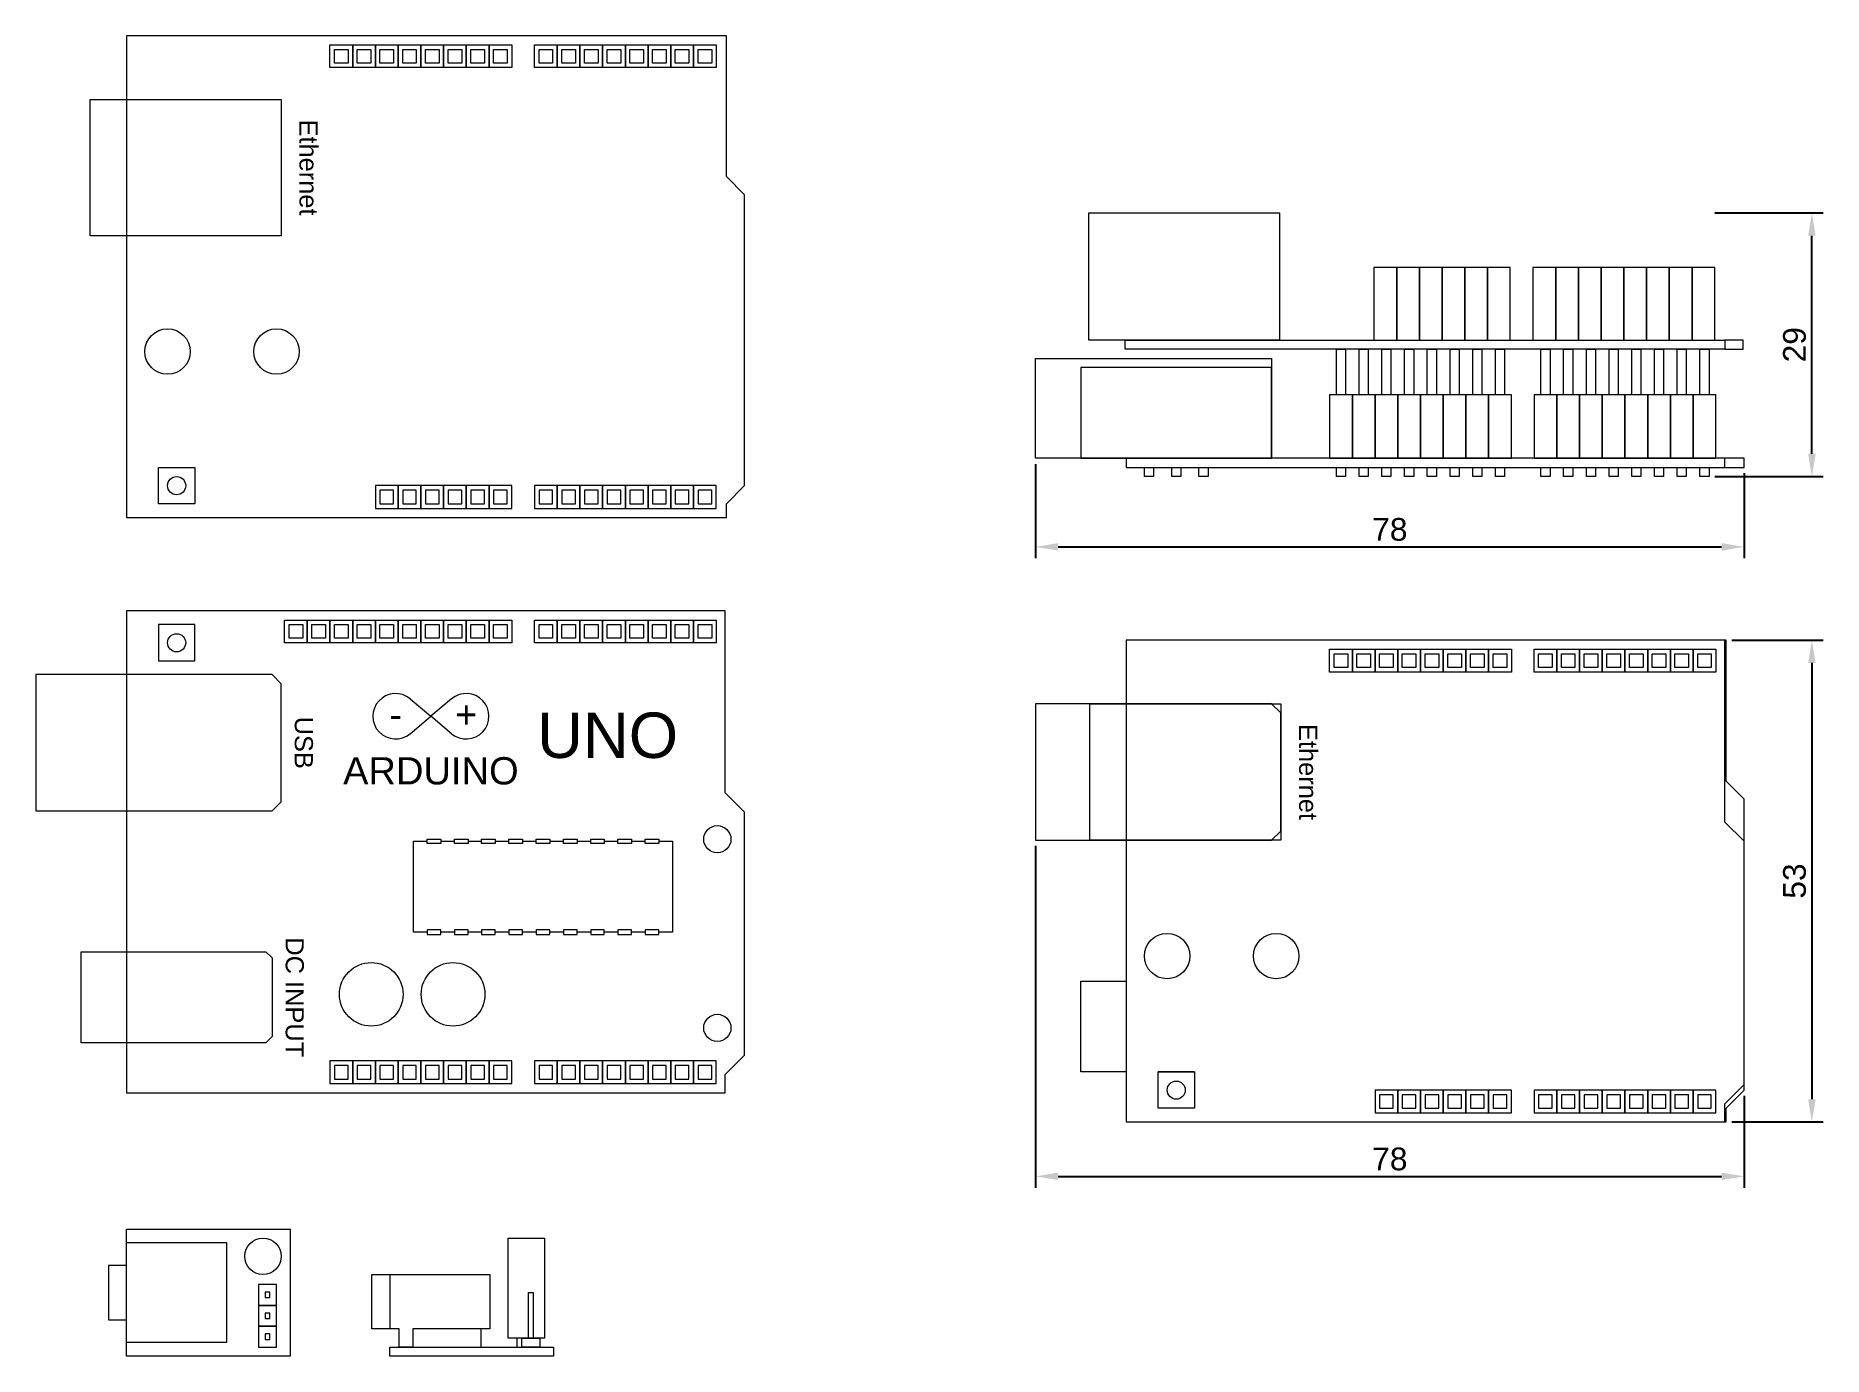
# Model space of a CAD drawing. Header units: millimetres. Extents: x 5258 to 5455, y 3078 to 3223.
import ezdxf
from ezdxf.enums import TextEntityAlignment as Align

# ---------------------------------------------------------------- set-up
doc = ezdxf.new("R2010")
doc.units = ezdxf.units.MM
for name, color, linetype, lineweight in [('CurrentSensorAdapter', 100, 'Continuous', 20), ('Shield W5100', 200, 'Continuous', 20), ('UNO', 160, 'Continuous', 20)]:
    doc.layers.add(name, color=color, linetype=linetype, lineweight=lineweight)
doc.styles.get("Standard").update_dxf_attribs({"font": 'arial.ttf'})
doc.dimstyles.new('ISO-25', dxfattribs={"dimtxt": 2.5, "dimasz": 2.5, "dimexe": 1.25, "dimexo": 0.625, "dimtad": 1, "dimtxsty": 'Standard', "dimcen": 2.5, "dimadec": 0, "dimazin": 0, "dimtfac": 1, "dimtmove": 0, "dimatfit": 3, "dimfxl": 1, "dimarcsym": 0})

# ---------------------------------------------------------------- blocks, each defined once
blk = doc.blocks.new('I2C')
at = {"lineweight": 5}
for points in [[(-1.25, 0), (1.25, 0), (1.25, 2.5), (-1.25, 2.5)], [(-0.75, 0.5), (0.75, 0.5), (0.75, 2), (-0.75, 2)]]:
    blk.add_lwpolyline(points, close=True, dxfattribs=at)
blk = doc.blocks.new('CHIP')
at = {"lineweight": 5}
for points in [[(1.5, -5), (0, -5), (0, 5), (1.5, 5)], [(3, 5), (4.5, 5)], [(6, 5), (7.5, 5)], [(9, 5), (10.5, 5)], [(12, 5), (13.5, 5)], [(15, 5), (16.5, 5)], [(18, 5), (19.5, 5)], [(21, 5), (22.5, 5)], [(24, 5), (25.5, 5)], [(27, 5), (28.5, 5), (28.5, -5), (27, -5)], [(4.5, -5), (3, -5)], [(7.5, -5), (6, -5)], [(10.5, -5), (9, -5)], [(13.5, -5), (12, -5)], [(16.5, -5), (15, -5)], [(19.5, -5), (18, -5)], [(22.5, -5), (21, -5)], [(25.5, -5), (24, -5)]]:
    blk.add_lwpolyline(points, dxfattribs=at)
for points in [[(1.5, 4.75), (1.5, 5.25), (3, 5.25), (3, 4.75)], [(4.5, 4.75), (4.5, 5.25), (6, 5.25), (6, 4.75)], [(7.5, 4.75), (7.5, 5.25), (9, 5.25), (9, 4.75)], [(10.5, 4.75), (10.5, 5.25), (12, 5.25), (12, 4.75)], [(13.5, 4.75), (13.5, 5.25), (15, 5.25), (15, 4.75)], [(16.5, 4.75), (16.5, 5.25), (18, 5.25), (18, 4.75)], [(19.5, 4.75), (19.5, 5.25), (21, 5.25), (21, 4.75)], [(22.5, 4.75), (22.5, 5.25), (24, 5.25), (24, 4.75)], [(25.5, 4.75), (25.5, 5.25), (27, 5.25), (27, 4.75)], [(1.5, -4.75), (1.5, -5.25), (3, -5.25), (3, -4.75)], [(4.5, -4.75), (4.5, -5.25), (6, -5.25), (6, -4.75)], [(7.5, -4.75), (7.5, -5.25), (9, -5.25), (9, -4.75)], [(10.5, -4.75), (10.5, -5.25), (12, -5.25), (12, -4.75)], [(13.5, -4.75), (13.5, -5.25), (15, -5.25), (15, -4.75)], [(16.5, -4.75), (16.5, -5.25), (18, -5.25), (18, -4.75)], [(19.5, -4.75), (19.5, -5.25), (21, -5.25), (21, -4.75)], [(22.5, -4.75), (22.5, -5.25), (24, -5.25), (24, -4.75)], [(25.5, -4.75), (25.5, -5.25), (27, -5.25), (27, -4.75)]]:
    blk.add_lwpolyline(points, close=True, dxfattribs=at)
blk = doc.blocks.new('*D4')
at = {"layer": 'Defpoints', "color": 0, "transparency": 16777216}
for p in [(5442.06, 3203.6), (5453.38, 3203.6), (5442.06, 3174.6)]:
    blk.add_point(p, dxfattribs=at)
at = {"layer": 'Shield W5100', "color": 0, "lineweight": -2, "transparency": 16777216}
for p, q in [((5442.69, 3203.6), (5454.63, 3203.6)), ((5453.38, 3177.1), (5453.38, 3201.1)), ((5442.69, 3174.6), (5454.63, 3174.6))]:
    blk.add_line(p, q, dxfattribs=at)
at = {"layer": 'Shield W5100', "color": 0, "transparency": 16777216}
for points in [[(5452.97, 3201.1), (5453.8, 3201.1), (5453.38, 3203.6)], [(5452.97, 3177.1), (5453.8, 3177.1), (5453.38, 3174.6)]]:
    blk.add_solid(points, dxfattribs=at)
at = {"layer": 'Shield W5100', "color": 0, "transparency": 16777216, "insert": (5451.48, 3189.1), "char_height": 2.5, "attachment_point": 5, "rotation": 90}
blk.add_mtext('29', dxfattribs=at)
blk = doc.blocks.new('*D5')
at = {"layer": 'Defpoints', "color": 0, "transparency": 16777216}
for p in [(5367.94, 3176.6), (5445.94, 3175.6), (5445.94, 3166.86)]:
    blk.add_point(p, dxfattribs=at)
at = {"layer": 'Shield W5100', "color": 0, "lineweight": -2, "transparency": 16777216}
for p, q in [((5367.94, 3175.98), (5367.94, 3165.61)), ((5445.94, 3174.98), (5445.94, 3165.61)), ((5370.44, 3166.86), (5443.44, 3166.86))]:
    blk.add_line(p, q, dxfattribs=at)
at = {"layer": 'Shield W5100', "color": 0, "transparency": 16777216}
for points in [[(5370.44, 3167.28), (5370.44, 3166.45), (5367.94, 3166.86)], [(5443.44, 3167.28), (5443.44, 3166.45), (5445.94, 3166.86)]]:
    blk.add_solid(points, dxfattribs=at)
at = {"layer": 'Shield W5100', "color": 0, "transparency": 16777216, "insert": (5406.94, 3168.77), "char_height": 2.5, "attachment_point": 5}
blk.add_mtext('78', dxfattribs=at)
blk = doc.blocks.new('*D8')
at = {"layer": 'Defpoints', "color": 0, "transparency": 16777216}
for p in [(5367.94, 3134.59), (5445.94, 3107.09), (5445.94, 3097.6)]:
    blk.add_point(p, dxfattribs=at)
at = {"layer": 'Shield W5100', "color": 0, "lineweight": -2, "transparency": 16777216}
for p, q in [((5367.94, 3133.96), (5367.94, 3096.35)), ((5445.94, 3106.46), (5445.94, 3096.35)), ((5370.44, 3097.6), (5443.44, 3097.6))]:
    blk.add_line(p, q, dxfattribs=at)
at = {"layer": 'Shield W5100', "color": 0, "transparency": 16777216}
for points in [[(5370.44, 3098.02), (5370.44, 3097.19), (5367.94, 3097.6)], [(5443.44, 3098.02), (5443.44, 3097.19), (5445.94, 3097.6)]]:
    blk.add_solid(points, dxfattribs=at)
at = {"layer": 'Shield W5100', "color": 0, "transparency": 16777216, "insert": (5406.94, 3099.5), "char_height": 2.5, "attachment_point": 5}
blk.add_mtext('78', dxfattribs=at)
blk = doc.blocks.new('*D9')
at = {"layer": 'Defpoints', "color": 0, "transparency": 16777216}
for p in [(5443.94, 3156.59), (5443.94, 3103.59), (5453.38, 3103.59)]:
    blk.add_point(p, dxfattribs=at)
at = {"layer": 'Shield W5100', "color": 0, "lineweight": -2, "transparency": 16777216}
for p, q in [((5444.56, 3156.59), (5454.63, 3156.59)), ((5453.38, 3154.09), (5453.38, 3106.09)), ((5444.56, 3103.59), (5454.63, 3103.59))]:
    blk.add_line(p, q, dxfattribs=at)
at = {"layer": 'Shield W5100', "color": 0, "transparency": 16777216}
for points in [[(5452.97, 3154.09), (5453.8, 3154.09), (5453.38, 3156.59)], [(5452.97, 3106.09), (5453.8, 3106.09), (5453.38, 3103.59)]]:
    blk.add_solid(points, dxfattribs=at)
at = {"layer": 'Shield W5100', "color": 0, "transparency": 16777216, "insert": (5451.48, 3130.09), "char_height": 2.5, "attachment_point": 5, "rotation": 90}
blk.add_mtext('53', dxfattribs=at)

msp = doc.modelspace()

# ---------------------------------------------------------------- linework, layer by layer
at = {"layer": 'CurrentSensorAdapter'}
for p, q in [((5296.917, 3086.808), (5296.917, 3080.808)), ((5306.917, 3080.808), (5306.917, 3078.808)), ((5310.917, 3078.808), (5310.917, 3079.808))]:
    msp.add_line(p, q, dxfattribs=at)
for points in [[(5285.936, 3091.808), (5285.936, 3077.808), (5267.936, 3077.808), (5267.936, 3091.808)], [(5267.936, 3090.308), (5278.936, 3090.308), (5278.936, 3079.308), (5267.936, 3079.308)], [(5309.917, 3079.808), (5309.917, 3090.808), (5313.917, 3090.808), (5313.917, 3079.808)], [(5267.936, 3087.808), (5265.936, 3087.808), (5265.936, 3081.808), (5267.936, 3081.808)], [(5297.917, 3078.808), (5297.917, 3080.808), (5296.917, 3080.808), (5294.917, 3080.808), (5294.917, 3086.808), (5307.917, 3086.808), (5307.917, 3080.808), (5299.417, 3080.808), (5299.417, 3078.808)], [(5282.436, 3083.408), (5284.436, 3083.408), (5284.436, 3085.708), (5282.436, 3085.708)], [(5283.186, 3084.258), (5283.686, 3084.258), (5283.686, 3084.858), (5283.186, 3084.858)], [(5312.167, 3079.808), (5312.167, 3084.808), (5312.667, 3084.808), (5312.667, 3079.808)], [(5282.436, 3081.108), (5284.436, 3081.108), (5284.436, 3083.408), (5282.436, 3083.408)], [(5283.186, 3081.958), (5283.686, 3081.958), (5283.686, 3082.558), (5283.186, 3082.558)], [(5282.436, 3078.808), (5284.436, 3078.808), (5284.436, 3081.108), (5282.436, 3081.108)], [(5283.186, 3079.658), (5283.686, 3079.658), (5283.686, 3080.258), (5283.186, 3080.258)], [(5296.917, 3078.808), (5314.917, 3078.808), (5314.917, 3077.808), (5296.917, 3077.808)], [(5311.417, 3078.808), (5311.417, 3079.808), (5313.417, 3079.808), (5313.417, 3078.808)]]:
    msp.add_lwpolyline(points, close=True, dxfattribs=at)
msp.add_circle((5282.936, 3088.808), 2, dxfattribs=at)
at = {"layer": 'Shield W5100'}
msp.add_line((5442.693, 3189.604), (5442.693, 3197.604), dxfattribs=at)
for points in [[(5267.936, 3223.099), (5267.936, 3170.099), (5333.936, 3170.099), (5333.936, 3171.599), (5335.936, 3173.599), (5335.936, 3205.599), (5333.936, 3207.599), (5333.936, 3223.099)], [(5263.936, 3216.099), (5284.936, 3216.099), (5284.936, 3201.099), (5263.936, 3201.099)], [(5373.815, 3189.604), (5373.815, 3203.604), (5394.815, 3203.604), (5394.815, 3189.604)], [(5405.193, 3189.604), (5407.693, 3189.604), (5407.693, 3197.604), (5405.193, 3197.604)], [(5407.693, 3189.604), (5410.193, 3189.604), (5410.193, 3197.604), (5407.693, 3197.604)], [(5410.193, 3189.604), (5412.693, 3189.604), (5412.693, 3197.604), (5410.193, 3197.604)], [(5412.693, 3189.604), (5415.193, 3189.604), (5415.193, 3197.604), (5412.693, 3197.604)], [(5415.193, 3189.604), (5417.693, 3189.604), (5417.693, 3197.604), (5415.193, 3197.604)], [(5417.693, 3189.604), (5420.193, 3189.604), (5420.193, 3197.604), (5417.693, 3197.604)], [(5422.693, 3189.604), (5425.193, 3189.604), (5425.193, 3197.604), (5422.693, 3197.604)], [(5425.193, 3189.604), (5427.693, 3189.604), (5427.693, 3197.604), (5425.193, 3197.604)], [(5427.693, 3189.604), (5430.193, 3189.604), (5430.193, 3197.604), (5427.693, 3197.604)], [(5430.193, 3189.604), (5432.693, 3189.604), (5432.693, 3197.604), (5430.193, 3197.604)], [(5432.693, 3189.604), (5435.193, 3189.604), (5435.193, 3197.604), (5432.693, 3197.604)], [(5435.193, 3189.604), (5437.693, 3189.604), (5437.693, 3197.604), (5435.193, 3197.604)], [(5437.693, 3189.604), (5440.193, 3189.604), (5440.193, 3197.604), (5437.693, 3197.604)], [(5440.193, 3189.604), (5442.693, 3189.604), (5442.693, 3197.604), (5440.193, 3197.604)], [(5443.815, 3188.604), (5377.815, 3188.604), (5377.815, 3189.604), (5443.815, 3189.604)], [(5401.065, 3188.604), (5402.065, 3188.604), (5402.065, 3183.604), (5401.065, 3183.604)], [(5403.565, 3188.604), (5404.565, 3188.604), (5404.565, 3183.604), (5403.565, 3183.604)], [(5406.065, 3188.604), (5407.065, 3188.604), (5407.065, 3183.604), (5406.065, 3183.604)], [(5408.565, 3188.604), (5409.565, 3188.604), (5409.565, 3183.604), (5408.565, 3183.604)], [(5411.065, 3188.604), (5412.065, 3188.604), (5412.065, 3183.604), (5411.065, 3183.604)], [(5413.565, 3188.604), (5414.565, 3188.604), (5414.565, 3183.604), (5413.565, 3183.604)], [(5416.065, 3188.604), (5417.065, 3188.604), (5417.065, 3183.604), (5416.065, 3183.604)], [(5418.565, 3188.604), (5419.565, 3188.604), (5419.565, 3183.604), (5418.565, 3183.604)], [(5423.565, 3188.604), (5424.565, 3188.604), (5424.565, 3183.604), (5423.565, 3183.604)], [(5426.065, 3188.604), (5427.065, 3188.604), (5427.065, 3183.604), (5426.065, 3183.604)], [(5428.565, 3188.604), (5429.565, 3188.604), (5429.565, 3183.604), (5428.565, 3183.604)], [(5431.065, 3188.604), (5432.065, 3188.604), (5432.065, 3183.604), (5431.065, 3183.604)], [(5433.565, 3188.604), (5434.565, 3188.604), (5434.565, 3183.604), (5433.565, 3183.604)], [(5436.065, 3188.604), (5437.065, 3188.604), (5437.065, 3183.604), (5436.065, 3183.604)], [(5438.565, 3188.604), (5439.565, 3188.604), (5439.565, 3183.604), (5438.565, 3183.604)], [(5441.065, 3188.604), (5442.065, 3188.604), (5442.065, 3183.604), (5441.065, 3183.604)], [(5443.815, 3188.604), (5445.815, 3188.604), (5445.815, 3189.604), (5443.815, 3189.604)], [(5377.936, 3156.589), (5377.936, 3103.589), (5443.936, 3103.589), (5443.936, 3105.089), (5445.936, 3107.089), (5445.936, 3139.089), (5443.936, 3141.089), (5443.936, 3156.589)], [(5373.936, 3149.589), (5394.936, 3149.589), (5394.936, 3134.589), (5373.936, 3134.589)]]:
    msp.add_lwpolyline(points, close=True, dxfattribs=at)
at = {"layer": 'Shield W5100', "lineweight": 5}
for points in [[(5271.436, 3175.599), (5275.436, 3175.599), (5275.436, 3171.599), (5271.436, 3171.599)], [(5381.436, 3109.089), (5385.436, 3109.089), (5385.436, 3105.089), (5381.436, 3105.089)]]:
    msp.add_lwpolyline(points, close=True, dxfattribs=at)
for centre, radius in [((5272.436, 3188.349), 2.5), ((5284.436, 3188.349), 2.5), ((5273.436, 3173.599), 1), ((5382.436, 3121.839), 2.5), ((5394.436, 3121.839), 2.5), ((5383.436, 3107.089), 1)]:
    msp.add_circle(centre, radius, dxfattribs=at)
at = {"layer": 'UNO'}
for p, q in [((5393.936, 3176.604), (5393.936, 3186.604)), ((5442.815, 3176.604), (5442.815, 3183.604)), ((5443.815, 3175.604), (5443.815, 3176.604))]:
    msp.add_line(p, q, dxfattribs=at)
at = {"layer": 'UNO', "lineweight": 5}
for p in [(5299.134, 3150.138), (5303.699, 3150.138), (5299.134, 3146.307), (5303.699, 3146.307)]:
    msp.add_line(p, (5301.416, 3148.223), dxfattribs=at)
at = {"layer": 'UNO'}
for points in [[(5367.936, 3176.604), (5367.936, 3187.604), (5393.936, 3187.604), (5393.936, 3176.604)], [(5393.936, 3176.604), (5393.936, 3186.604), (5372.936, 3186.604), (5372.936, 3176.604)], [(5400.315, 3176.604), (5402.815, 3176.604), (5402.815, 3183.604), (5400.315, 3183.604)], [(5402.815, 3176.604), (5405.315, 3176.604), (5405.315, 3183.604), (5402.815, 3183.604)], [(5405.315, 3176.604), (5407.815, 3176.604), (5407.815, 3183.604), (5405.315, 3183.604)], [(5407.815, 3176.604), (5410.315, 3176.604), (5410.315, 3183.604), (5407.815, 3183.604)], [(5410.315, 3176.604), (5412.815, 3176.604), (5412.815, 3183.604), (5410.315, 3183.604)], [(5412.815, 3176.604), (5415.315, 3176.604), (5415.315, 3183.604), (5412.815, 3183.604)], [(5415.315, 3176.604), (5417.815, 3176.604), (5417.815, 3183.604), (5415.315, 3183.604)], [(5417.815, 3176.604), (5420.315, 3176.604), (5420.315, 3183.604), (5417.815, 3183.604)], [(5422.815, 3176.604), (5425.315, 3176.604), (5425.315, 3183.604), (5422.815, 3183.604)], [(5425.315, 3176.604), (5427.815, 3176.604), (5427.815, 3183.604), (5425.315, 3183.604)], [(5427.815, 3176.604), (5430.315, 3176.604), (5430.315, 3183.604), (5427.815, 3183.604)], [(5430.315, 3176.604), (5432.815, 3176.604), (5432.815, 3183.604), (5430.315, 3183.604)], [(5432.815, 3176.604), (5435.315, 3176.604), (5435.315, 3183.604), (5432.815, 3183.604)], [(5435.315, 3176.604), (5437.815, 3176.604), (5437.815, 3183.604), (5435.315, 3183.604)], [(5437.815, 3176.604), (5440.315, 3176.604), (5440.315, 3183.604), (5437.815, 3183.604)], [(5440.315, 3176.604), (5442.815, 3176.604), (5442.815, 3183.604), (5440.315, 3183.604)], [(5377.936, 3175.604), (5445.936, 3175.604), (5445.936, 3176.604), (5377.936, 3176.604)], [(5379.936, 3175.604), (5380.936, 3175.604), (5380.936, 3174.604), (5379.936, 3174.604)], [(5382.936, 3175.604), (5383.936, 3175.604), (5383.936, 3174.604), (5382.936, 3174.604)], [(5385.936, 3175.604), (5386.936, 3175.604), (5386.936, 3174.604), (5385.936, 3174.604)], [(5401.065, 3175.604), (5402.065, 3175.604), (5402.065, 3174.604), (5401.065, 3174.604)], [(5403.565, 3175.604), (5404.565, 3175.604), (5404.565, 3174.604), (5403.565, 3174.604)], [(5406.065, 3175.604), (5407.065, 3175.604), (5407.065, 3174.604), (5406.065, 3174.604)], [(5408.565, 3175.604), (5409.565, 3175.604), (5409.565, 3174.604), (5408.565, 3174.604)], [(5411.065, 3175.604), (5412.065, 3175.604), (5412.065, 3174.604), (5411.065, 3174.604)], [(5413.565, 3175.604), (5414.565, 3175.604), (5414.565, 3174.604), (5413.565, 3174.604)], [(5416.065, 3175.604), (5417.065, 3175.604), (5417.065, 3174.604), (5416.065, 3174.604)], [(5418.565, 3175.604), (5419.565, 3175.604), (5419.565, 3174.604), (5418.565, 3174.604)], [(5423.565, 3175.604), (5424.565, 3175.604), (5424.565, 3174.604), (5423.565, 3174.604)], [(5426.065, 3175.604), (5427.065, 3175.604), (5427.065, 3174.604), (5426.065, 3174.604)], [(5428.565, 3175.604), (5429.565, 3175.604), (5429.565, 3174.604), (5428.565, 3174.604)], [(5431.065, 3175.604), (5432.065, 3175.604), (5432.065, 3174.604), (5431.065, 3174.604)], [(5433.565, 3175.604), (5434.565, 3175.604), (5434.565, 3174.604), (5433.565, 3174.604)], [(5436.065, 3175.604), (5437.065, 3175.604), (5437.065, 3174.604), (5436.065, 3174.604)], [(5438.565, 3175.604), (5439.565, 3175.604), (5439.565, 3174.604), (5438.565, 3174.604)], [(5441.065, 3175.604), (5442.065, 3175.604), (5442.065, 3174.604), (5441.065, 3174.604)], [(5267.936, 3159.808), (5267.936, 3106.808), (5333.815, 3106.808), (5333.815, 3108.808), (5335.936, 3110.929), (5335.936, 3137.687), (5333.815, 3139.808), (5333.815, 3159.808)], [(5377.936, 3156.589), (5377.936, 3103.589), (5443.815, 3103.589), (5443.815, 3105.589), (5445.936, 3107.71), (5445.936, 3134.467), (5443.815, 3136.589), (5443.815, 3156.589)], [(5257.936, 3152.808), (5257.936, 3137.808), (5283.936, 3137.808), (5284.936, 3138.808), (5284.936, 3151.808), (5283.936, 3152.808)], [(5367.936, 3149.589), (5367.936, 3134.589), (5393.936, 3134.589), (5394.936, 3135.589), (5394.936, 3148.589), (5393.936, 3149.589)], [(5262.936, 3122.308), (5283.269, 3122.308), (5283.936, 3121.641), (5283.936, 3112.975), (5283.269, 3112.308), (5262.936, 3112.308)]]:
    msp.add_lwpolyline(points, close=True, dxfattribs=at)
at = {"layer": 'UNO', "lineweight": 5}
msp.add_lwpolyline([(5271.436, 3154.308), (5275.436, 3154.308), (5275.436, 3158.308), (5271.436, 3158.308)], close=True, dxfattribs=at)
at = {"layer": 'UNO'}
for points in [[(5377.936, 3109.089), (5372.936, 3109.089), (5372.936, 3119.089), (5377.936, 3119.089)], [(5385.436, 3109.089), (5381.436, 3109.089)]]:
    msp.add_lwpolyline(points, dxfattribs=at)
at = {"layer": 'UNO', "lineweight": 5}
for centre, radius in [((5273.436, 3156.308), 1), ((5332.936, 3134.687), 1.5), ((5294.855, 3117.627), 3.5), ((5303.855, 3117.627), 3.5), ((5332.936, 3113.929), 1.5)]:
    msp.add_circle(centre, radius, dxfattribs=at)
for centre, start, end in [((5297.527, 3148.223), 50, 310), ((5305.306, 3148.223), 230, 130)]:
    msp.add_arc(centre, 2.5, start, end, dxfattribs=at)

# ---------------------------------------------------------------- block references
at = {"layer": 'Shield W5100', "lineweight": 5, "xscale": -1, "rotation": 180}
for p in [(5291.565, 3222.099), (5294.065, 3222.099), (5296.565, 3222.099), (5299.065, 3222.099), (5301.565, 3222.099), (5304.065, 3222.099), (5306.565, 3222.099), (5309.065, 3222.099), (5314.065, 3222.099), (5316.565, 3222.099), (5319.065, 3222.099), (5321.565, 3222.099), (5324.065, 3222.099), (5326.565, 3222.099), (5329.065, 3222.099), (5331.565, 3222.099), (5401.565, 3155.589), (5404.065, 3155.589), (5406.565, 3155.589), (5409.065, 3155.589), (5411.565, 3155.589), (5414.065, 3155.589), (5416.565, 3155.589), (5419.065, 3155.589), (5424.065, 3155.589), (5426.565, 3155.589), (5429.065, 3155.589), (5431.565, 3155.589), (5434.065, 3155.589), (5436.565, 3155.589), (5439.065, 3155.589), (5441.565, 3155.589)]:
    msp.add_blockref('I2C', p, dxfattribs=at)
at = {"layer": 'Shield W5100', "lineweight": 5}
for p in [(5296.565, 3171.099), (5299.065, 3171.099), (5301.565, 3171.099), (5304.065, 3171.099), (5306.565, 3171.099), (5309.065, 3171.099), (5314.065, 3171.099), (5316.565, 3171.099), (5319.065, 3171.099), (5321.565, 3171.099), (5324.065, 3171.099), (5326.565, 3171.099), (5329.065, 3171.099), (5331.565, 3171.099), (5406.565, 3104.589), (5409.065, 3104.589), (5411.565, 3104.589), (5414.065, 3104.589), (5416.565, 3104.589), (5419.065, 3104.589), (5424.065, 3104.589), (5426.565, 3104.589), (5429.065, 3104.589), (5431.565, 3104.589), (5434.065, 3104.589), (5436.565, 3104.589), (5439.065, 3104.589), (5441.565, 3104.589)]:
    msp.add_blockref('I2C', p, dxfattribs=at)
at = {"layer": 'UNO', "lineweight": 5, "xscale": -1, "rotation": 180}
for p in [(5286.565, 3158.808), (5289.065, 3158.808), (5291.565, 3158.808), (5294.065, 3158.808), (5296.565, 3158.808), (5299.065, 3158.808), (5301.565, 3158.808), (5304.065, 3158.808), (5306.565, 3158.808), (5309.065, 3158.808), (5314.065, 3158.808), (5316.565, 3158.808), (5319.065, 3158.808), (5321.565, 3158.808), (5324.065, 3158.808), (5326.565, 3158.808), (5329.065, 3158.808), (5331.565, 3158.808), (5401.565, 3155.589), (5404.065, 3155.589), (5406.565, 3155.589), (5409.065, 3155.589), (5411.565, 3155.589), (5414.065, 3155.589), (5416.565, 3155.589), (5419.065, 3155.589), (5424.065, 3155.589), (5426.565, 3155.589), (5429.065, 3155.589), (5431.565, 3155.589), (5434.065, 3155.589), (5436.565, 3155.589), (5439.065, 3155.589), (5441.565, 3155.589)]:
    msp.add_blockref('I2C', p, dxfattribs=at)
at = {"layer": 'UNO', "lineweight": 5}
for name, p in [('CHIP', (5299.502, 3129.466)), ('I2C', (5291.565, 3107.808)), ('I2C', (5294.065, 3107.808)), ('I2C', (5296.565, 3107.808)), ('I2C', (5299.065, 3107.808)), ('I2C', (5301.565, 3107.808)), ('I2C', (5304.065, 3107.808)), ('I2C', (5306.565, 3107.808)), ('I2C', (5309.065, 3107.808)), ('I2C', (5314.065, 3107.808)), ('I2C', (5316.565, 3107.808)), ('I2C', (5319.065, 3107.808)), ('I2C', (5321.565, 3107.808)), ('I2C', (5324.065, 3107.808)), ('I2C', (5326.565, 3107.808)), ('I2C', (5329.065, 3107.808)), ('I2C', (5331.565, 3107.808)), ('I2C', (5406.565, 3104.589)), ('I2C', (5409.065, 3104.589)), ('I2C', (5411.565, 3104.589)), ('I2C', (5414.065, 3104.589)), ('I2C', (5416.565, 3104.589)), ('I2C', (5419.065, 3104.589)), ('I2C', (5424.065, 3104.589)), ('I2C', (5426.565, 3104.589)), ('I2C', (5429.065, 3104.589)), ('I2C', (5431.565, 3104.589)), ('I2C', (5434.065, 3104.589)), ('I2C', (5436.565, 3104.589)), ('I2C', (5439.065, 3104.589)), ('I2C', (5441.565, 3104.589))]:
    msp.add_blockref(name, p, dxfattribs=at)

# ---------------------------------------------------------------- texts
at = {"layer": 'Shield W5100', "lineweight": 5}
for p in [(5287.956, 3208.599), (5397.956, 3142.089)]:
    msp.add_text('Ethernet', height=2, rotation=270, dxfattribs=at).set_placement(p, align=Align.MIDDLE_CENTER)
at = {"layer": 'UNO', "lineweight": 5}
for s, height, p in [('+', 3, (5305.306, 3148.423)), ('-', 3, (5297.527, 3148.423)), ('UNO', 5, (5320.866, 3146.137)), ('ARDUINO', 3, (5301.416, 3142.223))]:
    msp.add_text(s, height=height, dxfattribs=at).set_placement(p, align=Align.MIDDLE_CENTER)
for s, p in [('USB', (5287.436, 3145.308)), ('DC INPUT', (5286.436, 3117.308))]:
    msp.add_text(s, height=2, rotation=270, dxfattribs=at).set_placement(p, align=Align.MIDDLE_CENTER)

# ---------------------------------------------------------------- dimensions: what is measured, and where the dimension line sits
at = {"layer": 'Shield W5100'}
for base, p1, p2, picture, middle in [((5453.384, 3203.604), (5442.065, 3174.604), (5442.065, 3203.604), '*D4', (5451.482, 3189.104)), ((5453.384, 3103.589), (5443.936, 3156.589), (5443.936, 3103.589), '*D9', (5451.481, 3130.089))]:
    dim = msp.add_linear_dim(base=base, p1=p1, p2=p2, angle=90, dimstyle='ISO-25', dxfattribs=at)
    dim.commit()
    dim.dimension.update_dxf_attribs({"geometry": picture, "text_midpoint": middle})
for base, p1, p2, picture, middle in [((5445.936, 3166.865), (5367.936, 3176.604), (5445.936, 3175.604), '*D5', (5406.936, 3168.766)), ((5445.936, 3097.603), (5367.936, 3134.589), (5445.936, 3107.089), '*D8', (5406.936, 3099.504))]:
    dim = msp.add_linear_dim(base=base, p1=p1, p2=p2, dimstyle='ISO-25', dxfattribs=at)
    dim.commit()
    dim.dimension.update_dxf_attribs({"geometry": picture, "text_midpoint": middle})

doc.saveas('drawing.dxf')
